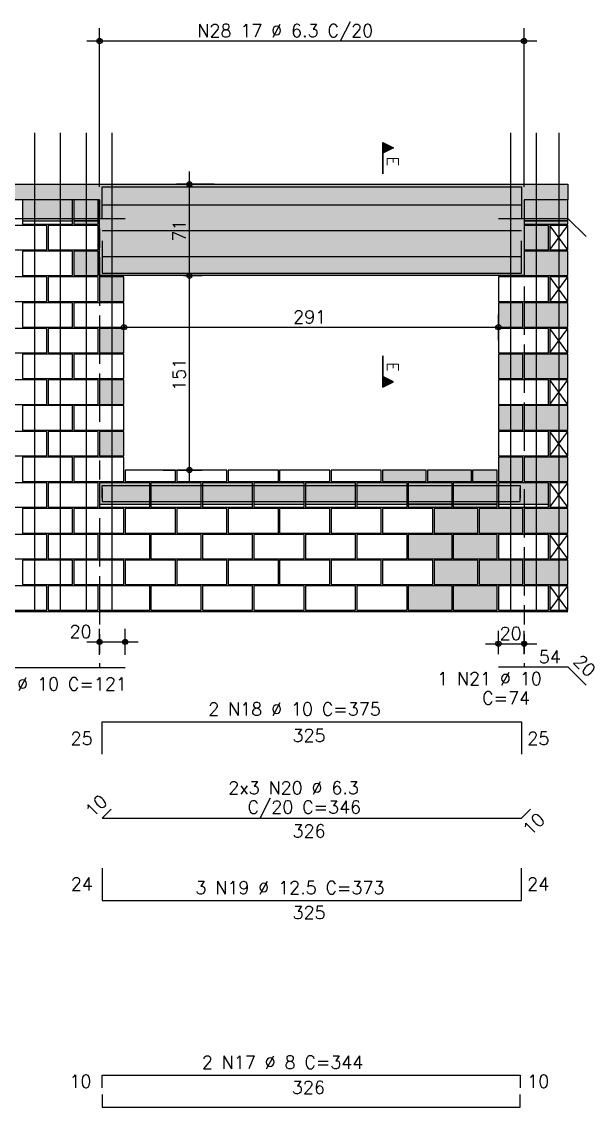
# Model space of a CAD drawing. Extents: x -1.9 to 86, y -1.6 to 60.9.
# Drawn here: x 45.93 to 54.83, y 20.03 to 36.9 of the extents above; entities that cross this region are included whole.
import ezdxf

# ---------------------------------------------------------------- set-up
doc = ezdxf.new("R2010")
doc.units = 0
doc.header["$MEASUREMENT"] = 0
doc.linetypes.add('ESTILO_TQS_0001', pattern=[0.45, 0.3, -0.15])
for name, color, linetype in [('PENA_01', 1, 'CONTINUOUS'), ('PENA_02', 2, 'CONTINUOUS'), ('PENA_03', 3, 'CONTINUOUS'), ('PENA_05', 5, 'CONTINUOUS'), ('PENA_09', 254, 'CONTINUOUS'), ('PENA_11', 252, 'CONTINUOUS'), ('PENA_21', 100, 'CONTINUOUS'), ('PENA_23', 50, 'CONTINUOUS')]:
    doc.layers.add(name, color=color, linetype=linetype)
doc.styles.get("Standard").update_dxf_attribs({"font": 'ROMANS.SHX'})

msp = doc.modelspace()

# ---------------------------------------------------------------- linework, layer by layer
at = {"layer": 'PENA_01', "linetype": 'Continuous'}
for p, q in [((47.13798, 34.333227), (47.13798, 36.800868)), ((53.73798, 34.333227), (53.73798, 36.800868)), ((46.93798, 36.600868), (53.93798, 36.600868)), ((48.535545, 32.753227), (48.535545, 34.573227)), ((48.920649, 34.373227), (48.335545, 34.373227)), ((45.93798, 33.803227), (46.71798, 33.803227)), ((46.73798, 33.803227), (47.11798, 33.803227)), ((53.73798, 33.803227), (54.41798, 33.803227)), ((48.535545, 29.733227), (48.535545, 33.153227)), ((48.887959, 32.953227), (48.335545, 32.953227)), ((48.444389, 32.953227), (48.735545, 32.953227)), ((47.51798, 32.143227), (47.51798, 32.350936)), ((53.33798, 31.953227), (53.33798, 32.350936)), ((47.31798, 32.150936), (53.53798, 32.150936)), ((48.12798, 29.933227), (48.735545, 29.933227)), ((47.13798, 29.403227), (47.91798, 29.403227)), ((47.93798, 29.403227), (48.71798, 29.403227)), ((48.73798, 29.403227), (49.51798, 29.403227)), ((49.53798, 29.403227), (50.31798, 29.403227)), ((50.33798, 29.403227), (51.11798, 29.403227)), ((51.13798, 29.403227), (51.91798, 29.403227)), ((51.93798, 29.403227), (52.61798, 29.403227)), ((52.63798, 29.403227), (53.31798, 29.403227)), ((53.33798, 29.403227), (54.11798, 29.403227)), ((47.13798, 27.063014), (47.13798, 27.463014)), ((47.53798, 27.063014), (47.53798, 27.463014)), ((53.33798, 27.073014), (53.33798, 27.433014)), ((53.73798, 27.073014), (53.73798, 27.433014)), ((46.93798, 27.263014), (47.73798, 27.263014)), ((53.13798, 27.233014), (53.93798, 27.233014))]:
    msp.add_line(p, q, dxfattribs=at)
at = {"layer": 'PENA_01', "linetype": 'ESTILO_TQS_0001'}
for p, q in [((47.13798, 34.133227), (47.13798, 26.863014)), ((53.73798, 34.133227), (53.73798, 26.873014))]:
    msp.add_line(p, q, dxfattribs=at)
at = {"layer": 'PENA_02', "linetype": 'Continuous'}
for p, q in [((54.41798, 33.733227), (54.13798, 33.733227)), ((54.13798, 33.733227), (54.13798, 33.353227)), ((54.41798, 33.353227), (54.41798, 33.733227)), ((54.13798, 33.353227), (54.41798, 33.353227)), ((54.41798, 32.933227), (54.13798, 32.933227)), ((54.13798, 32.933227), (54.13798, 32.553227)), ((54.41798, 32.553227), (54.41798, 32.933227)), ((54.13798, 32.553227), (54.41798, 32.553227)), ((54.41798, 32.133227), (54.13798, 32.133227)), ((54.13798, 32.133227), (54.13798, 31.753227)), ((54.41798, 31.753227), (54.41798, 32.133227)), ((54.13798, 31.753227), (54.41798, 31.753227)), ((54.41798, 31.333227), (54.13798, 31.333227)), ((54.13798, 31.333227), (54.13798, 30.953227)), ((54.41798, 30.953227), (54.41798, 31.333227)), ((54.13798, 30.953227), (54.41798, 30.953227)), ((54.41798, 30.533227), (54.13798, 30.533227)), ((54.13798, 30.533227), (54.13798, 30.153227)), ((54.41798, 30.153227), (54.41798, 30.533227)), ((54.13798, 30.153227), (54.41798, 30.153227)), ((54.41798, 29.733227), (54.13798, 29.733227)), ((54.13798, 29.733227), (54.13798, 29.353227)), ((54.41798, 29.353227), (54.41798, 29.733227)), ((54.13798, 29.353227), (54.41798, 29.353227)), ((54.41798, 28.933227), (54.13798, 28.933227)), ((54.13798, 28.933227), (54.13798, 28.553227)), ((54.41798, 28.553227), (54.41798, 28.933227)), ((54.13798, 28.553227), (54.41798, 28.553227)), ((54.41798, 28.133227), (54.13798, 28.133227)), ((54.13798, 28.133227), (54.13798, 27.753227)), ((54.41798, 27.753227), (54.41798, 28.133227)), ((6.13798, 27.733227), (54.41798, 27.733227)), ((54.13798, 27.753227), (54.41798, 27.753227))]:
    msp.add_line(p, q, dxfattribs=at)
for points in [[(6.13798, 27.733227), (6.13798, 34.373227), (54.41798, 34.373227), (54.41798, 34.133227), (53.73798, 34.133227), (53.73798, 32.953227), (47.13798, 32.953227), (47.13798, 34.133227), (45.51798, 34.133227), (45.51798, 32.953227), (38.71798, 32.953227), (38.71798, 34.133227), (6.73798, 34.133227), (6.73798, 27.733227), (6.13798, 27.733227)], [(45.93798, 33.753227), (46.71798, 33.753227), (46.71798, 34.133227), (45.93798, 34.133227), (45.93798, 33.753227)], [(46.73798, 33.753227), (47.11798, 33.753227), (47.11798, 34.133227), (46.73798, 34.133227), (46.73798, 33.753227)], [(53.73798, 33.753227), (54.41798, 33.753227), (54.41798, 34.133227), (53.73798, 34.133227), (53.73798, 33.753227)], [(45.53798, 33.353227), (46.31798, 33.353227), (46.31798, 33.733227), (45.53798, 33.733227), (45.53798, 33.353227)], [(46.33798, 33.353227), (47.11798, 33.353227), (47.11798, 33.733227), (46.33798, 33.733227), (46.33798, 33.353227)], [(53.73798, 33.353227), (54.11798, 33.353227), (54.11798, 33.733227), (53.73798, 33.733227), (53.73798, 33.353227)], [(45.93798, 32.953227), (46.71798, 32.953227), (46.71798, 33.333227), (45.93798, 33.333227), (45.93798, 32.953227)], [(46.73798, 32.953227), (47.11798, 32.953227), (47.11798, 33.333227), (46.73798, 33.333227), (46.73798, 32.953227)], [(53.73798, 32.953227), (54.41798, 32.953227), (54.41798, 33.333227), (53.73798, 33.333227), (53.73798, 32.953227)], [(45.53798, 32.553227), (46.31798, 32.553227), (46.31798, 32.933227), (45.53798, 32.933227), (45.53798, 32.553227)], [(46.33798, 32.553227), (47.11798, 32.553227), (47.11798, 32.933227), (46.33798, 32.933227), (46.33798, 32.553227)], [(47.13798, 32.553227), (47.51798, 32.553227), (47.51798, 32.933227), (47.13798, 32.933227), (47.13798, 32.553227)], [(53.33798, 32.553227), (54.11798, 32.553227), (54.11798, 32.933227), (53.33798, 32.933227), (53.33798, 32.553227)], [(45.93798, 32.153227), (46.71798, 32.153227), (46.71798, 32.533227), (45.93798, 32.533227), (45.93798, 32.153227)], [(46.73798, 32.153227), (47.51798, 32.153227), (47.51798, 32.533227), (46.73798, 32.533227), (46.73798, 32.153227)], [(53.33798, 32.153227), (53.71798, 32.153227), (53.71798, 32.533227), (53.33798, 32.533227), (53.33798, 32.153227)], [(53.73798, 32.153227), (54.41798, 32.153227), (54.41798, 32.533227), (53.73798, 32.533227), (53.73798, 32.153227)], [(45.53798, 31.753227), (46.31798, 31.753227), (46.31798, 32.133227), (45.53798, 32.133227), (45.53798, 31.753227)], [(46.33798, 31.753227), (47.11798, 31.753227), (47.11798, 32.133227), (46.33798, 32.133227), (46.33798, 31.753227)], [(47.13798, 31.753227), (47.51798, 31.753227), (47.51798, 32.133227), (47.13798, 32.133227), (47.13798, 31.753227)], [(53.33798, 31.753227), (54.11798, 31.753227), (54.11798, 32.133227), (53.33798, 32.133227), (53.33798, 31.753227)], [(45.93798, 31.353227), (46.71798, 31.353227), (46.71798, 31.733227), (45.93798, 31.733227), (45.93798, 31.353227)], [(46.73798, 31.353227), (47.51798, 31.353227), (47.51798, 31.733227), (46.73798, 31.733227), (46.73798, 31.353227)], [(53.33798, 31.353227), (53.71798, 31.353227), (53.71798, 31.733227), (53.33798, 31.733227), (53.33798, 31.353227)], [(53.73798, 31.353227), (54.41798, 31.353227), (54.41798, 31.733227), (53.73798, 31.733227), (53.73798, 31.353227)], [(45.53798, 30.953227), (46.31798, 30.953227), (46.31798, 31.333227), (45.53798, 31.333227), (45.53798, 30.953227)], [(46.33798, 30.953227), (47.11798, 30.953227), (47.11798, 31.333227), (46.33798, 31.333227), (46.33798, 30.953227)], [(47.13798, 30.953227), (47.51798, 30.953227), (47.51798, 31.333227), (47.13798, 31.333227), (47.13798, 30.953227)], [(53.33798, 30.953227), (54.11798, 30.953227), (54.11798, 31.333227), (53.33798, 31.333227), (53.33798, 30.953227)], [(45.93798, 30.553227), (46.71798, 30.553227), (46.71798, 30.933227), (45.93798, 30.933227), (45.93798, 30.553227)], [(46.73798, 30.553227), (47.51798, 30.553227), (47.51798, 30.933227), (46.73798, 30.933227), (46.73798, 30.553227)], [(53.33798, 30.553227), (53.71798, 30.553227), (53.71798, 30.933227), (53.33798, 30.933227), (53.33798, 30.553227)], [(53.73798, 30.553227), (54.41798, 30.553227), (54.41798, 30.933227), (53.73798, 30.933227), (53.73798, 30.553227)], [(45.53798, 30.153227), (46.31798, 30.153227), (46.31798, 30.533227), (45.53798, 30.533227), (45.53798, 30.153227)], [(46.33798, 30.153227), (47.11798, 30.153227), (47.11798, 30.533227), (46.33798, 30.533227), (46.33798, 30.153227)], [(47.13798, 30.153227), (47.51798, 30.153227), (47.51798, 30.533227), (47.13798, 30.533227), (47.13798, 30.153227)], [(53.33798, 30.153227), (54.11798, 30.153227), (54.11798, 30.533227), (53.33798, 30.533227), (53.33798, 30.153227)], [(45.93798, 29.753227), (46.71798, 29.753227), (46.71798, 30.133227), (45.93798, 30.133227), (45.93798, 29.753227)], [(46.73798, 29.753227), (47.51798, 29.753227), (47.51798, 30.133227), (46.73798, 30.133227), (46.73798, 29.753227)], [(53.33798, 29.753227), (53.71798, 29.753227), (53.71798, 30.133227), (53.33798, 30.133227), (53.33798, 29.753227)], [(53.73798, 29.753227), (54.41798, 29.753227), (54.41798, 30.133227), (53.73798, 30.133227), (53.73798, 29.753227)], [(47.53798, 29.753227), (48.31798, 29.753227), (48.31798, 29.933227), (47.53798, 29.933227), (47.53798, 29.753227)], [(48.33798, 29.753227), (49.11798, 29.753227), (49.11798, 29.933227), (48.33798, 29.933227), (48.33798, 29.753227)], [(49.13798, 29.753227), (49.91798, 29.753227), (49.91798, 29.933227), (49.13798, 29.933227), (49.13798, 29.753227)], [(49.93798, 29.753227), (50.71798, 29.753227), (50.71798, 29.933227), (49.93798, 29.933227), (49.93798, 29.753227)], [(50.73798, 29.753227), (51.51798, 29.753227), (51.51798, 29.933227), (50.73798, 29.933227), (50.73798, 29.753227)], [(51.53798, 29.753227), (52.21798, 29.753227), (52.21798, 29.933227), (51.53798, 29.933227), (51.53798, 29.753227)], [(52.23798, 29.753227), (52.91798, 29.753227), (52.91798, 29.933227), (52.23798, 29.933227), (52.23798, 29.753227)], [(52.93798, 29.753227), (53.31798, 29.753227), (53.31798, 29.933227), (52.93798, 29.933227), (52.93798, 29.753227)], [(45.53798, 29.353227), (46.31798, 29.353227), (46.31798, 29.733227), (45.53798, 29.733227), (45.53798, 29.353227)], [(46.33798, 29.353227), (47.11798, 29.353227), (47.11798, 29.733227), (46.33798, 29.733227), (46.33798, 29.353227)], [(47.13798, 29.353227), (47.91798, 29.353227), (47.91798, 29.733227), (47.13798, 29.733227), (47.13798, 29.353227)], [(47.93798, 29.353227), (48.71798, 29.353227), (48.71798, 29.733227), (47.93798, 29.733227), (47.93798, 29.353227)], [(48.73798, 29.353227), (49.51798, 29.353227), (49.51798, 29.733227), (48.73798, 29.733227), (48.73798, 29.353227)], [(49.53798, 29.353227), (50.31798, 29.353227), (50.31798, 29.733227), (49.53798, 29.733227), (49.53798, 29.353227)], [(50.33798, 29.353227), (51.11798, 29.353227), (51.11798, 29.733227), (50.33798, 29.733227), (50.33798, 29.353227)], [(51.13798, 29.353227), (51.91798, 29.353227), (51.91798, 29.733227), (51.13798, 29.733227), (51.13798, 29.353227)], [(51.93798, 29.353227), (52.61798, 29.353227), (52.61798, 29.733227), (51.93798, 29.733227), (51.93798, 29.353227)], [(52.63798, 29.353227), (53.31798, 29.353227), (53.31798, 29.733227), (52.63798, 29.733227), (52.63798, 29.353227)], [(53.33798, 29.353227), (54.11798, 29.353227), (54.11798, 29.733227), (53.33798, 29.733227), (53.33798, 29.353227)], [(45.93798, 28.953227), (46.71798, 28.953227), (46.71798, 29.333227), (45.93798, 29.333227), (45.93798, 28.953227)], [(46.73798, 28.953227), (47.51798, 28.953227), (47.51798, 29.333227), (46.73798, 29.333227), (46.73798, 28.953227)], [(47.53798, 28.953227), (48.31798, 28.953227), (48.31798, 29.333227), (47.53798, 29.333227), (47.53798, 28.953227)], [(48.33798, 28.953227), (49.11798, 28.953227), (49.11798, 29.333227), (48.33798, 29.333227), (48.33798, 28.953227)], [(49.13798, 28.953227), (49.91798, 28.953227), (49.91798, 29.333227), (49.13798, 29.333227), (49.13798, 28.953227)], [(49.93798, 28.953227), (50.71798, 28.953227), (50.71798, 29.333227), (49.93798, 29.333227), (49.93798, 28.953227)], [(50.73798, 28.953227), (51.51798, 28.953227), (51.51798, 29.333227), (50.73798, 29.333227), (50.73798, 28.953227)], [(51.53798, 28.953227), (52.31798, 28.953227), (52.31798, 29.333227), (51.53798, 29.333227), (51.53798, 28.953227)], [(52.33798, 28.953227), (53.01798, 28.953227), (53.01798, 29.333227), (52.33798, 29.333227), (52.33798, 28.953227)], [(53.03798, 28.953227), (53.71798, 28.953227), (53.71798, 29.333227), (53.03798, 29.333227), (53.03798, 28.953227)], [(53.73798, 28.953227), (54.41798, 28.953227), (54.41798, 29.333227), (53.73798, 29.333227), (53.73798, 28.953227)], [(45.53798, 28.553227), (46.31798, 28.553227), (46.31798, 28.933227), (45.53798, 28.933227), (45.53798, 28.553227)], [(46.33798, 28.553227), (47.11798, 28.553227), (47.11798, 28.933227), (46.33798, 28.933227), (46.33798, 28.553227)], [(47.13798, 28.553227), (47.91798, 28.553227), (47.91798, 28.933227), (47.13798, 28.933227), (47.13798, 28.553227)], [(47.93798, 28.553227), (48.71798, 28.553227), (48.71798, 28.933227), (47.93798, 28.933227), (47.93798, 28.553227)], [(48.73798, 28.553227), (49.51798, 28.553227), (49.51798, 28.933227), (48.73798, 28.933227), (48.73798, 28.553227)], [(49.53798, 28.553227), (50.31798, 28.553227), (50.31798, 28.933227), (49.53798, 28.933227), (49.53798, 28.553227)], [(50.33798, 28.553227), (51.11798, 28.553227), (51.11798, 28.933227), (50.33798, 28.933227), (50.33798, 28.553227)], [(51.13798, 28.553227), (51.91798, 28.553227), (51.91798, 28.933227), (51.13798, 28.933227), (51.13798, 28.553227)], [(51.93798, 28.553227), (52.61798, 28.553227), (52.61798, 28.933227), (51.93798, 28.933227), (51.93798, 28.553227)], [(52.63798, 28.553227), (53.31798, 28.553227), (53.31798, 28.933227), (52.63798, 28.933227), (52.63798, 28.553227)], [(53.33798, 28.553227), (54.11798, 28.553227), (54.11798, 28.933227), (53.33798, 28.933227), (53.33798, 28.553227)], [(45.93798, 28.153227), (46.71798, 28.153227), (46.71798, 28.533227), (45.93798, 28.533227), (45.93798, 28.153227)], [(46.73798, 28.153227), (47.51798, 28.153227), (47.51798, 28.533227), (46.73798, 28.533227), (46.73798, 28.153227)], [(47.53798, 28.153227), (48.31798, 28.153227), (48.31798, 28.533227), (47.53798, 28.533227), (47.53798, 28.153227)], [(48.33798, 28.153227), (49.11798, 28.153227), (49.11798, 28.533227), (48.33798, 28.533227), (48.33798, 28.153227)], [(49.13798, 28.153227), (49.91798, 28.153227), (49.91798, 28.533227), (49.13798, 28.533227), (49.13798, 28.153227)], [(49.93798, 28.153227), (50.71798, 28.153227), (50.71798, 28.533227), (49.93798, 28.533227), (49.93798, 28.153227)], [(50.73798, 28.153227), (51.51798, 28.153227), (51.51798, 28.533227), (50.73798, 28.533227), (50.73798, 28.153227)], [(51.53798, 28.153227), (52.31798, 28.153227), (52.31798, 28.533227), (51.53798, 28.533227), (51.53798, 28.153227)], [(52.33798, 28.153227), (53.01798, 28.153227), (53.01798, 28.533227), (52.33798, 28.533227), (52.33798, 28.153227)], [(53.03798, 28.153227), (53.71798, 28.153227), (53.71798, 28.533227), (53.03798, 28.533227), (53.03798, 28.153227)], [(53.73798, 28.153227), (54.41798, 28.153227), (54.41798, 28.533227), (53.73798, 28.533227), (53.73798, 28.153227)], [(45.53798, 27.753227), (46.31798, 27.753227), (46.31798, 28.133227), (45.53798, 28.133227), (45.53798, 27.753227)], [(46.33798, 27.753227), (47.11798, 27.753227), (47.11798, 28.133227), (46.33798, 28.133227), (46.33798, 27.753227)], [(47.13798, 27.753227), (47.91798, 27.753227), (47.91798, 28.133227), (47.13798, 28.133227), (47.13798, 27.753227)], [(47.93798, 27.753227), (48.71798, 27.753227), (48.71798, 28.133227), (47.93798, 28.133227), (47.93798, 27.753227)], [(48.73798, 27.753227), (49.51798, 27.753227), (49.51798, 28.133227), (48.73798, 28.133227), (48.73798, 27.753227)], [(49.53798, 27.753227), (50.31798, 27.753227), (50.31798, 28.133227), (49.53798, 28.133227), (49.53798, 27.753227)], [(50.33798, 27.753227), (51.11798, 27.753227), (51.11798, 28.133227), (50.33798, 28.133227), (50.33798, 27.753227)], [(51.13798, 27.753227), (51.91798, 27.753227), (51.91798, 28.133227), (51.13798, 28.133227), (51.13798, 27.753227)], [(51.93798, 27.753227), (52.61798, 27.753227), (52.61798, 28.133227), (51.93798, 28.133227), (51.93798, 27.753227)], [(52.63798, 27.753227), (53.31798, 27.753227), (53.31798, 28.133227), (52.63798, 28.133227), (52.63798, 27.753227)], [(53.33798, 27.753227), (54.11798, 27.753227), (54.11798, 28.133227), (53.33798, 28.133227), (53.33798, 27.753227)]]:
    msp.add_lwpolyline(points, dxfattribs=at)
for centre, radius in [((47.13798, 36.600868), 0.041625), ((47.13798, 36.600868), 0.02075), ((53.73798, 36.600868), 0.041625), ((53.73798, 36.600868), 0.02075), ((48.535545, 34.373227), 0.04), ((48.535545, 34.373227), 0.02), ((48.535545, 32.953227), 0.04), ((48.535545, 32.953227), 0.04), ((48.535545, 32.953227), 0.02), ((48.535545, 32.953227), 0.02), ((47.51798, 32.150936), 0.04), ((47.51798, 32.150936), 0.02), ((53.33798, 32.150936), 0.04), ((53.33798, 32.150936), 0.02), ((48.535545, 29.933227), 0.04), ((48.535545, 29.933227), 0.02), ((47.13798, 27.263014), 0.04), ((47.13798, 27.263014), 0.02), ((47.53798, 27.263014), 0.04), ((47.53798, 27.263014), 0.02), ((53.33798, 27.233014), 0.04), ((53.33798, 27.233014), 0.02), ((53.73798, 27.233014), 0.04), ((53.73798, 27.233014), 0.02)]:
    msp.add_circle(centre, radius, dxfattribs=at)
at = {"layer": 'PENA_03', "linetype": 'Continuous'}
for p, q in [((51.53984, 34.534549), (51.53984, 35.020931)), ((51.53984, 35.020931), (51.705773, 34.937965)), ((51.540535, 35.019803), (51.704212, 34.937965)), ((51.705773, 34.937965), (51.540535, 34.855346)), ((51.540536, 35.019803), (51.540536, 34.856126)), ((51.704212, 34.937965), (51.540536, 34.856126)), ((51.552604, 35.014549), (51.552604, 34.86138)), ((51.565368, 35.008167), (51.565368, 34.867762)), ((51.578132, 35.001785), (51.578132, 34.874144)), ((51.590896, 34.995403), (51.590896, 34.880526)), ((51.60366, 34.989021), (51.60366, 34.886908)), ((51.616424, 34.982639), (51.616424, 34.89329)), ((51.629188, 34.976257), (51.629188, 34.899672)), ((51.641952, 34.969875), (51.641952, 34.906054)), ((51.654716, 34.963493), (51.654716, 34.912436)), ((51.66748, 34.957111), (51.66748, 34.918818)), ((51.680245, 34.950729), (51.680245, 34.9252)), ((51.693009, 34.944347), (51.693009, 34.931583)), ((51.540536, 34.855346), (51.540536, 34.534549)), ((49.120649, 34.373227), (49.120649, 34.373227)), ((47.13798, 34.133227), (47.13798, 34.133227)), ((53.73798, 34.133227), (53.73798, 34.133227)), ((54.13798, 33.353227), (54.41798, 33.733227)), ((54.41798, 33.353227), (54.13798, 33.733227)), ((48.244389, 32.953227), (48.244389, 32.953227)), ((49.087959, 32.953227), (49.087959, 32.953227)), ((54.13798, 32.553227), (54.41798, 32.933227)), ((54.41798, 32.553227), (54.13798, 32.933227)), ((54.13798, 31.753227), (54.41798, 32.133227)), ((54.41798, 31.753227), (54.13798, 32.133227)), ((47.51798, 31.943227), (47.51798, 31.943227)), ((53.33798, 31.753227), (53.33798, 31.753227)), ((51.53984, 31.706635), (51.53984, 31.220253)), ((51.540536, 31.385838), (51.540536, 31.706635)), ((51.705773, 31.303219), (51.540535, 31.385838)), ((51.540536, 31.221381), (51.540536, 31.385058)), ((51.704212, 31.303219), (51.540536, 31.385058)), ((51.552604, 31.226635), (51.552604, 31.379804)), ((51.53984, 31.220253), (51.705773, 31.303219)), ((51.540535, 31.221381), (51.704212, 31.303219)), ((51.565368, 31.233017), (51.565368, 31.373422)), ((51.578132, 31.239399), (51.578132, 31.36704)), ((51.590896, 31.245781), (51.590896, 31.360658)), ((51.60366, 31.252163), (51.60366, 31.354276)), ((51.616424, 31.258545), (51.616424, 31.347894)), ((51.629188, 31.264927), (51.629188, 31.341512)), ((51.641952, 31.271309), (51.641952, 31.33513)), ((51.654716, 31.277691), (51.654716, 31.328748)), ((51.66748, 31.284073), (51.66748, 31.322366)), ((51.680245, 31.290455), (51.680245, 31.315984)), ((51.693009, 31.296837), (51.693009, 31.309601)), ((54.13798, 30.953227), (54.41798, 31.333227)), ((54.41798, 30.953227), (54.13798, 31.333227)), ((54.13798, 30.153227), (54.41798, 30.533227)), ((54.41798, 30.153227), (54.13798, 30.533227)), ((47.92798, 29.933227), (47.92798, 29.933227)), ((54.13798, 29.353227), (54.41798, 29.733227)), ((54.41798, 29.353227), (54.13798, 29.733227)), ((54.13798, 28.553227), (54.41798, 28.933227)), ((54.41798, 28.553227), (54.13798, 28.933227)), ((54.13798, 27.753227), (54.41798, 28.133227)), ((54.41798, 27.753227), (54.13798, 28.133227)), ((47.13798, 26.863014), (47.13798, 26.863014)), ((47.53798, 26.863014), (47.53798, 26.863014)), ((53.33798, 26.873014), (53.33798, 26.873014)), ((53.73798, 26.873014), (53.73798, 26.873014))]:
    msp.add_line(p, q, dxfattribs=at)
at = {"layer": 'PENA_05', "linetype": 'Continuous'}
for p, q in [((47.17798, 33.833227), (47.17798, 34.333227)), ((47.17798, 34.333227), (53.69798, 34.333227)), ((53.69798, 34.333227), (53.69798, 33.833227)), ((47.17798, 34.053227), (53.69798, 34.053227)), ((45.11798, 33.843227), (47.53798, 33.843227)), ((53.33798, 33.843227), (54.41798, 33.843227)), ((54.41798, 33.843227), (54.700822, 33.560384)), ((47.17798, 33.653227), (53.69798, 33.653227)), ((47.17798, 33.493227), (47.17798, 32.993227)), ((53.69798, 32.993227), (53.69798, 33.493227)), ((47.17798, 33.253227), (53.69798, 33.253227)), ((47.17798, 32.993227), (53.69798, 32.993227)), ((47.17798, 29.493227), (47.17798, 29.693227)), ((47.17798, 29.693227), (53.67798, 29.693227)), ((53.67798, 29.693227), (53.67798, 29.493227)), ((47.17798, 29.643227), (47.17798, 29.443227)), ((53.67798, 29.443227), (53.67798, 29.643227)), ((47.17798, 29.443227), (53.67798, 29.443227)), ((45.11798, 26.863014), (47.53798, 26.863014)), ((53.33798, 26.873014), (54.41798, 26.873014)), ((54.41798, 26.873014), (54.700822, 26.590171)), ((47.17798, 25.518019), (47.17798, 26.018019)), ((47.17798, 26.018019), (53.69798, 26.018019)), ((53.69798, 26.018019), (53.69798, 25.518019)), ((47.319401, 24.664256), (47.17798, 24.522835)), ((53.69798, 24.522835), (53.839401, 24.664256)), ((47.17798, 24.522835), (53.69798, 24.522835)), ((47.17798, 23.744204), (47.17798, 23.244204)), ((53.69798, 23.244204), (53.69798, 23.744204)), ((47.17798, 23.244204), (53.69798, 23.244204)), ((47.17798, 20.330779), (47.17798, 20.530779)), ((47.17798, 20.530779), (53.67798, 20.530779)), ((53.67798, 20.530779), (53.67798, 20.330779)), ((47.17798, 20.230779), (47.17798, 20.030779)), ((53.67798, 20.030779), (53.67798, 20.230779)), ((47.17798, 20.030779), (53.67798, 20.030779))]:
    msp.add_line(p, q, dxfattribs=at)
for points in [[(46.12798, 35.173227), (46.12798, 27.733227)], [(46.52798, 35.173227), (46.52798, 27.733227)], [(46.92798, 35.173227), (46.92798, 27.733227)], [(47.32798, 35.173227), (47.32798, 27.733227)], [(53.52798, 35.173227), (53.52798, 27.733227)], [(53.92798, 35.173227), (53.92798, 27.733227)], [(54.27798, 35.173227), (54.27798, 27.733227)]]:
    msp.add_lwpolyline(points, dxfattribs=at)
at = {"layer": 'PENA_09', "linetype": 'Continuous'}
for points in [[(45.93798, 33.803227), (46.71798, 33.803227), (46.71798, 34.133227), (45.93798, 34.133227), (45.93798, 33.803227)], [(46.73798, 33.803227), (47.11798, 33.803227), (47.11798, 34.133227), (46.73798, 34.133227), (46.73798, 33.803227)], [(53.73798, 33.803227), (54.41798, 33.803227), (54.41798, 34.133227), (53.73798, 34.133227), (53.73798, 33.803227)], [(47.13798, 29.403227), (47.91798, 29.403227), (47.91798, 29.733227), (47.13798, 29.733227), (47.13798, 29.403227)], [(47.93798, 29.403227), (48.71798, 29.403227), (48.71798, 29.733227), (47.93798, 29.733227), (47.93798, 29.403227)], [(48.73798, 29.403227), (49.51798, 29.403227), (49.51798, 29.733227), (48.73798, 29.733227), (48.73798, 29.403227)], [(49.53798, 29.403227), (50.31798, 29.403227), (50.31798, 29.733227), (49.53798, 29.733227), (49.53798, 29.403227)], [(50.33798, 29.403227), (51.11798, 29.403227), (51.11798, 29.733227), (50.33798, 29.733227), (50.33798, 29.403227)], [(51.13798, 29.403227), (51.91798, 29.403227), (51.91798, 29.733227), (51.13798, 29.733227), (51.13798, 29.403227)], [(51.93798, 29.403227), (52.61798, 29.403227), (52.61798, 29.733227), (51.93798, 29.733227), (51.93798, 29.403227)], [(52.63798, 29.403227), (53.31798, 29.403227), (53.31798, 29.733227), (52.63798, 29.733227), (52.63798, 29.403227)], [(53.33798, 29.403227), (54.11798, 29.403227), (54.11798, 29.733227), (53.33798, 29.733227), (53.33798, 29.403227)]]:
    msp.add_lwpolyline(points, dxfattribs=at)
for points in [[(45.93798, 33.803227), (46.71798, 33.803227), (46.71798, 34.133227)], [(45.93798, 33.803227), (46.71798, 34.133227), (45.93798, 34.133227)], [(45.93798, 33.803227), (45.93798, 34.133227), (45.93798, 33.803227)], [(46.73798, 33.803227), (47.11798, 33.803227), (47.11798, 34.133227)], [(46.73798, 33.803227), (47.11798, 34.133227), (46.73798, 34.133227)], [(46.73798, 33.803227), (46.73798, 34.133227), (46.73798, 33.803227)], [(53.73798, 33.803227), (54.41798, 33.803227), (54.41798, 34.133227)], [(53.73798, 33.803227), (54.41798, 34.133227), (53.73798, 34.133227)], [(53.73798, 33.803227), (53.73798, 34.133227), (53.73798, 33.803227)], [(47.13798, 29.403227), (47.91798, 29.403227), (47.91798, 29.733227)], [(47.13798, 29.403227), (47.91798, 29.733227), (47.13798, 29.733227)], [(47.13798, 29.403227), (47.13798, 29.733227), (47.13798, 29.403227)], [(47.93798, 29.403227), (48.71798, 29.403227), (48.71798, 29.733227)], [(47.93798, 29.403227), (48.71798, 29.733227), (47.93798, 29.733227)], [(47.93798, 29.403227), (47.93798, 29.733227), (47.93798, 29.403227)], [(48.73798, 29.403227), (49.51798, 29.403227), (49.51798, 29.733227)], [(48.73798, 29.403227), (49.51798, 29.733227), (48.73798, 29.733227)], [(48.73798, 29.403227), (48.73798, 29.733227), (48.73798, 29.403227)], [(49.53798, 29.403227), (50.31798, 29.403227), (50.31798, 29.733227)], [(49.53798, 29.403227), (50.31798, 29.733227), (49.53798, 29.733227)], [(49.53798, 29.403227), (49.53798, 29.733227), (49.53798, 29.403227)], [(50.33798, 29.403227), (51.11798, 29.403227), (51.11798, 29.733227)], [(50.33798, 29.403227), (51.11798, 29.733227), (50.33798, 29.733227)], [(50.33798, 29.403227), (50.33798, 29.733227), (50.33798, 29.403227)], [(51.13798, 29.403227), (51.91798, 29.403227), (51.91798, 29.733227)], [(51.13798, 29.403227), (51.91798, 29.733227), (51.13798, 29.733227)], [(51.13798, 29.403227), (51.13798, 29.733227), (51.13798, 29.403227)], [(51.93798, 29.403227), (52.61798, 29.403227), (52.61798, 29.733227)], [(51.93798, 29.403227), (52.61798, 29.733227), (51.93798, 29.733227)], [(51.93798, 29.403227), (51.93798, 29.733227), (51.93798, 29.403227)], [(52.63798, 29.403227), (53.31798, 29.403227), (53.31798, 29.733227)], [(52.63798, 29.403227), (53.31798, 29.733227), (52.63798, 29.733227)], [(52.63798, 29.403227), (52.63798, 29.733227), (52.63798, 29.403227)], [(53.33798, 29.403227), (54.11798, 29.403227), (54.11798, 29.733227)], [(53.33798, 29.403227), (54.11798, 29.733227), (53.33798, 29.733227)], [(53.33798, 29.403227), (53.33798, 29.733227), (53.33798, 29.403227)]]:
    msp.add_solid(points, dxfattribs=at)
at = {"layer": 'PENA_11', "linetype": 'Continuous'}
for points in [[(54.41798, 34.373227), (6.73798, 34.133227), (6.13798, 34.373227)], [(38.71798, 34.133227), (6.73798, 34.133227), (54.41798, 34.373227)], [(45.51798, 34.133227), (38.71798, 34.133227), (54.41798, 34.373227)], [(54.41798, 34.373227), (47.13798, 34.133227), (45.51798, 34.133227)], [(47.13798, 34.133227), (54.41798, 34.373227), (47.13798, 32.953227)], [(54.41798, 34.373227), (53.73798, 34.133227), (47.13798, 32.953227)], [(54.41798, 34.373227), (54.41798, 34.133227), (53.73798, 34.133227)], [(53.73798, 34.133227), (53.73798, 32.953227), (47.13798, 32.953227)]]:
    msp.add_solid(points, dxfattribs=at)
at = {"layer": 'PENA_21', "linetype": 'Continuous'}
for points in [[(53.73798, 33.753227), (54.41798, 33.753227), (54.41798, 33.803227), (53.73798, 33.803227), (53.73798, 33.753227)], [(53.73798, 32.953227), (54.41798, 32.953227), (54.41798, 33.333227), (53.73798, 33.333227), (53.73798, 32.953227)], [(53.73798, 32.153227), (54.41798, 32.153227), (54.41798, 32.533227), (53.73798, 32.533227), (53.73798, 32.153227)], [(53.73798, 31.353227), (54.41798, 31.353227), (54.41798, 31.733227), (53.73798, 31.733227), (53.73798, 31.353227)], [(53.73798, 30.553227), (54.41798, 30.553227), (54.41798, 30.933227), (53.73798, 30.933227), (53.73798, 30.553227)], [(53.73798, 29.753227), (54.41798, 29.753227), (54.41798, 30.133227), (53.73798, 30.133227), (53.73798, 29.753227)], [(51.53798, 29.753227), (52.21798, 29.753227), (52.21798, 29.933227), (51.53798, 29.933227), (51.53798, 29.753227)], [(51.53798, 29.753227), (52.21798, 29.753227), (52.21798, 29.933227), (51.53798, 29.933227), (51.53798, 29.753227)], [(52.23798, 29.753227), (52.91798, 29.753227), (52.91798, 29.933227), (52.23798, 29.933227), (52.23798, 29.753227)], [(52.23798, 29.753227), (52.91798, 29.753227), (52.91798, 29.933227), (52.23798, 29.933227), (52.23798, 29.753227)], [(51.93798, 29.353227), (52.61798, 29.353227), (52.61798, 29.403227), (51.93798, 29.403227), (51.93798, 29.353227)], [(52.63798, 29.353227), (53.31798, 29.353227), (53.31798, 29.403227), (52.63798, 29.403227), (52.63798, 29.353227)], [(52.33798, 28.953227), (53.01798, 28.953227), (53.01798, 29.333227), (52.33798, 29.333227), (52.33798, 28.953227)], [(53.03798, 28.953227), (53.71798, 28.953227), (53.71798, 29.333227), (53.03798, 29.333227), (53.03798, 28.953227)], [(53.73798, 28.953227), (54.41798, 28.953227), (54.41798, 29.333227), (53.73798, 29.333227), (53.73798, 28.953227)], [(51.93798, 28.553227), (52.61798, 28.553227), (52.61798, 28.933227), (51.93798, 28.933227), (51.93798, 28.553227)], [(52.63798, 28.553227), (53.31798, 28.553227), (53.31798, 28.933227), (52.63798, 28.933227), (52.63798, 28.553227)], [(52.33798, 28.153227), (53.01798, 28.153227), (53.01798, 28.533227), (52.33798, 28.533227), (52.33798, 28.153227)], [(53.03798, 28.153227), (53.71798, 28.153227), (53.71798, 28.533227), (53.03798, 28.533227), (53.03798, 28.153227)], [(53.73798, 28.153227), (54.41798, 28.153227), (54.41798, 28.533227), (53.73798, 28.533227), (53.73798, 28.153227)], [(51.93798, 27.753227), (52.61798, 27.753227), (52.61798, 28.133227), (51.93798, 28.133227), (51.93798, 27.753227)], [(52.63798, 27.753227), (53.31798, 27.753227), (53.31798, 28.133227), (52.63798, 28.133227), (52.63798, 27.753227)]]:
    msp.add_lwpolyline(points, dxfattribs=at)
for points in [[(53.73798, 33.753227), (54.41798, 33.753227), (54.41798, 33.803227)], [(53.73798, 33.753227), (54.41798, 33.803227), (53.73798, 33.803227)], [(53.73798, 33.753227), (53.73798, 33.803227), (53.73798, 33.753227)], [(53.73798, 32.953227), (54.41798, 32.953227), (54.41798, 33.333227)], [(53.73798, 32.953227), (54.41798, 33.333227), (53.73798, 33.333227)], [(53.73798, 32.953227), (53.73798, 33.333227), (53.73798, 32.953227)], [(53.73798, 32.153227), (54.41798, 32.153227), (54.41798, 32.533227)], [(53.73798, 32.153227), (54.41798, 32.533227), (53.73798, 32.533227)], [(53.73798, 32.153227), (53.73798, 32.533227), (53.73798, 32.153227)], [(53.73798, 31.353227), (54.41798, 31.353227), (54.41798, 31.733227)], [(53.73798, 31.353227), (54.41798, 31.733227), (53.73798, 31.733227)], [(53.73798, 31.353227), (53.73798, 31.733227), (53.73798, 31.353227)], [(53.73798, 30.553227), (54.41798, 30.553227), (54.41798, 30.933227)], [(53.73798, 30.553227), (54.41798, 30.933227), (53.73798, 30.933227)], [(53.73798, 30.553227), (53.73798, 30.933227), (53.73798, 30.553227)], [(53.73798, 29.753227), (54.41798, 29.753227), (54.41798, 30.133227)], [(53.73798, 29.753227), (54.41798, 30.133227), (53.73798, 30.133227)], [(53.73798, 29.753227), (53.73798, 30.133227), (53.73798, 29.753227)], [(51.53798, 29.753227), (52.21798, 29.753227), (52.21798, 29.933227)], [(51.53798, 29.753227), (52.21798, 29.933227), (51.53798, 29.933227)], [(51.53798, 29.753227), (51.53798, 29.933227), (51.53798, 29.753227)], [(51.53798, 29.753227), (52.21798, 29.753227), (52.21798, 29.933227)], [(51.53798, 29.753227), (52.21798, 29.933227), (51.53798, 29.933227)], [(51.53798, 29.753227), (51.53798, 29.933227), (51.53798, 29.753227)], [(52.23798, 29.753227), (52.91798, 29.753227), (52.91798, 29.933227)], [(52.23798, 29.753227), (52.91798, 29.933227), (52.23798, 29.933227)], [(52.23798, 29.753227), (52.23798, 29.933227), (52.23798, 29.753227)], [(52.23798, 29.753227), (52.91798, 29.753227), (52.91798, 29.933227)], [(52.23798, 29.753227), (52.91798, 29.933227), (52.23798, 29.933227)], [(52.23798, 29.753227), (52.23798, 29.933227), (52.23798, 29.753227)], [(51.93798, 29.353227), (52.61798, 29.353227), (52.61798, 29.403227)], [(51.93798, 29.353227), (52.61798, 29.403227), (51.93798, 29.403227)], [(51.93798, 29.353227), (51.93798, 29.403227), (51.93798, 29.353227)], [(52.63798, 29.353227), (53.31798, 29.353227), (53.31798, 29.403227)], [(52.63798, 29.353227), (53.31798, 29.403227), (52.63798, 29.403227)], [(52.63798, 29.353227), (52.63798, 29.403227), (52.63798, 29.353227)], [(52.33798, 28.953227), (53.01798, 28.953227), (53.01798, 29.333227)], [(52.33798, 28.953227), (53.01798, 29.333227), (52.33798, 29.333227)], [(52.33798, 28.953227), (52.33798, 29.333227), (52.33798, 28.953227)], [(53.03798, 28.953227), (53.71798, 28.953227), (53.71798, 29.333227)], [(53.03798, 28.953227), (53.71798, 29.333227), (53.03798, 29.333227)], [(53.03798, 28.953227), (53.03798, 29.333227), (53.03798, 28.953227)], [(53.73798, 28.953227), (54.41798, 28.953227), (54.41798, 29.333227)], [(53.73798, 28.953227), (54.41798, 29.333227), (53.73798, 29.333227)], [(53.73798, 28.953227), (53.73798, 29.333227), (53.73798, 28.953227)], [(51.93798, 28.553227), (52.61798, 28.553227), (52.61798, 28.933227)], [(51.93798, 28.553227), (52.61798, 28.933227), (51.93798, 28.933227)], [(51.93798, 28.553227), (51.93798, 28.933227), (51.93798, 28.553227)], [(52.63798, 28.553227), (53.31798, 28.553227), (53.31798, 28.933227)], [(52.63798, 28.553227), (53.31798, 28.933227), (52.63798, 28.933227)], [(52.63798, 28.553227), (52.63798, 28.933227), (52.63798, 28.553227)], [(52.33798, 28.153227), (53.01798, 28.153227), (53.01798, 28.533227)], [(52.33798, 28.153227), (53.01798, 28.533227), (52.33798, 28.533227)], [(52.33798, 28.153227), (52.33798, 28.533227), (52.33798, 28.153227)], [(53.03798, 28.153227), (53.71798, 28.153227), (53.71798, 28.533227)], [(53.03798, 28.153227), (53.71798, 28.533227), (53.03798, 28.533227)], [(53.03798, 28.153227), (53.03798, 28.533227), (53.03798, 28.153227)], [(53.73798, 28.153227), (54.41798, 28.153227), (54.41798, 28.533227)], [(53.73798, 28.153227), (54.41798, 28.533227), (53.73798, 28.533227)], [(53.73798, 28.153227), (53.73798, 28.533227), (53.73798, 28.153227)], [(51.93798, 27.753227), (52.61798, 27.753227), (52.61798, 28.133227)], [(51.93798, 27.753227), (52.61798, 28.133227), (51.93798, 28.133227)], [(51.93798, 27.753227), (51.93798, 28.133227), (51.93798, 27.753227)], [(52.63798, 27.753227), (53.31798, 27.753227), (53.31798, 28.133227)], [(52.63798, 27.753227), (53.31798, 28.133227), (52.63798, 28.133227)], [(52.63798, 27.753227), (52.63798, 28.133227), (52.63798, 27.753227)]]:
    msp.add_solid(points, dxfattribs=at)
at = {"layer": 'PENA_23', "linetype": 'Continuous'}
for points in [[(46.73798, 33.753227), (47.11798, 33.753227), (47.11798, 33.803227), (46.73798, 33.803227), (46.73798, 33.753227)], [(53.73798, 33.353227), (54.11798, 33.353227), (54.11798, 33.733227), (53.73798, 33.733227), (53.73798, 33.353227)], [(46.73798, 32.953227), (47.11798, 32.953227), (47.11798, 33.333227), (46.73798, 33.333227), (46.73798, 32.953227)], [(47.13798, 32.553227), (47.51798, 32.553227), (47.51798, 32.933227), (47.13798, 32.933227), (47.13798, 32.553227)], [(53.33798, 32.153227), (53.71798, 32.153227), (53.71798, 32.533227), (53.33798, 32.533227), (53.33798, 32.153227)], [(47.13798, 31.753227), (47.51798, 31.753227), (47.51798, 32.133227), (47.13798, 32.133227), (47.13798, 31.753227)], [(53.33798, 31.353227), (53.71798, 31.353227), (53.71798, 31.733227), (53.33798, 31.733227), (53.33798, 31.353227)], [(47.13798, 30.953227), (47.51798, 30.953227), (47.51798, 31.333227), (47.13798, 31.333227), (47.13798, 30.953227)], [(53.33798, 30.553227), (53.71798, 30.553227), (53.71798, 30.933227), (53.33798, 30.933227), (53.33798, 30.553227)], [(47.13798, 30.153227), (47.51798, 30.153227), (47.51798, 30.533227), (47.13798, 30.533227), (47.13798, 30.153227)], [(53.33798, 29.753227), (53.71798, 29.753227), (53.71798, 30.133227), (53.33798, 30.133227), (53.33798, 29.753227)], [(52.93798, 29.753227), (53.31798, 29.753227), (53.31798, 29.933227), (52.93798, 29.933227), (52.93798, 29.753227)], [(52.93798, 29.753227), (53.31798, 29.753227), (53.31798, 29.933227), (52.93798, 29.933227), (52.93798, 29.753227)]]:
    msp.add_lwpolyline(points, dxfattribs=at)
for points in [[(46.73798, 33.753227), (47.11798, 33.753227), (47.11798, 33.803227)], [(46.73798, 33.753227), (47.11798, 33.803227), (46.73798, 33.803227)], [(46.73798, 33.753227), (46.73798, 33.803227), (46.73798, 33.753227)], [(53.73798, 33.353227), (54.11798, 33.353227), (54.11798, 33.733227)], [(53.73798, 33.353227), (54.11798, 33.733227), (53.73798, 33.733227)], [(53.73798, 33.353227), (53.73798, 33.733227), (53.73798, 33.353227)], [(46.73798, 32.953227), (47.11798, 32.953227), (47.11798, 33.333227)], [(46.73798, 32.953227), (47.11798, 33.333227), (46.73798, 33.333227)], [(46.73798, 32.953227), (46.73798, 33.333227), (46.73798, 32.953227)], [(47.13798, 32.553227), (47.51798, 32.553227), (47.51798, 32.933227)], [(47.13798, 32.553227), (47.51798, 32.933227), (47.13798, 32.933227)], [(47.13798, 32.553227), (47.13798, 32.933227), (47.13798, 32.553227)], [(53.33798, 32.153227), (53.71798, 32.153227), (53.71798, 32.533227)], [(53.33798, 32.153227), (53.71798, 32.533227), (53.33798, 32.533227)], [(53.33798, 32.153227), (53.33798, 32.533227), (53.33798, 32.153227)], [(47.13798, 31.753227), (47.51798, 31.753227), (47.51798, 32.133227)], [(47.13798, 31.753227), (47.51798, 32.133227), (47.13798, 32.133227)], [(47.13798, 31.753227), (47.13798, 32.133227), (47.13798, 31.753227)], [(53.33798, 31.353227), (53.71798, 31.353227), (53.71798, 31.733227)], [(53.33798, 31.353227), (53.71798, 31.733227), (53.33798, 31.733227)], [(53.33798, 31.353227), (53.33798, 31.733227), (53.33798, 31.353227)], [(47.13798, 30.953227), (47.51798, 30.953227), (47.51798, 31.333227)], [(47.13798, 30.953227), (47.51798, 31.333227), (47.13798, 31.333227)], [(47.13798, 30.953227), (47.13798, 31.333227), (47.13798, 30.953227)], [(53.33798, 30.553227), (53.71798, 30.553227), (53.71798, 30.933227)], [(53.33798, 30.553227), (53.71798, 30.933227), (53.33798, 30.933227)], [(53.33798, 30.553227), (53.33798, 30.933227), (53.33798, 30.553227)], [(47.13798, 30.153227), (47.51798, 30.153227), (47.51798, 30.533227)], [(47.13798, 30.153227), (47.51798, 30.533227), (47.13798, 30.533227)], [(47.13798, 30.153227), (47.13798, 30.533227), (47.13798, 30.153227)], [(53.33798, 29.753227), (53.71798, 29.753227), (53.71798, 30.133227)], [(53.33798, 29.753227), (53.71798, 30.133227), (53.33798, 30.133227)], [(53.33798, 29.753227), (53.33798, 30.133227), (53.33798, 29.753227)], [(52.93798, 29.753227), (53.31798, 29.753227), (53.31798, 29.933227)], [(52.93798, 29.753227), (53.31798, 29.933227), (52.93798, 29.933227)], [(52.93798, 29.753227), (52.93798, 29.933227), (52.93798, 29.753227)], [(52.93798, 29.753227), (53.31798, 29.753227), (53.31798, 29.933227)], [(52.93798, 29.753227), (53.31798, 29.933227), (52.93798, 29.933227)], [(52.93798, 29.753227), (52.93798, 29.933227), (52.93798, 29.753227)]]:
    msp.add_solid(points, dxfattribs=at)

# ---------------------------------------------------------------- texts
at = {"layer": 'PENA_03', "linetype": 'Continuous'}
for s, p in [('N28 17 %%c 6.3 C/20', (48.65798, 36.660868)), ('291', (50.14798, 32.210936)), ('20', (46.671313, 27.323014)), ('20', (53.35798, 27.293014)), ('54', (53.966615, 26.93032)), ('1 N16 %%c 10 C=121', (44.880652, 26.508331)), ('1 N21 %%c 10', (52.385303, 26.591504)), ('C=74', (53.085303, 26.291504)), ('2 N18 %%c 10 C=375', (48.82798, 26.118019)), ('25', (46.68798, 25.663019)), ('325', (50.13798, 25.708019)), ('25', (53.78798, 25.663019)), ('2x3 N20 %%c 6.3', (49.139147, 24.894618)), ('C/20 C=346', (49.439147, 24.594618)), ('326', (50.13798, 24.222835)), ('24', (46.69048, 23.400454)), ('3 N19 %%c 12.5 C=373', (48.62798, 23.344204)), ('24', (53.78548, 23.400454)), ('325', (50.13798, 22.956704)), ('2 N17 %%c 8 C=344', (48.72798, 20.630779)), ('10', (46.66998, 20.334779)), ('326', (50.12798, 20.238779)), ('10', (53.78598, 20.334779))]:
    msp.add_text(s, height=0.2, dxfattribs=at).set_placement(p)
for s, height, rotation, p in [('E', 0.18, 270, (51.606869, 34.802532)), ('71', 0.2, 90, (48.475545, 33.483227)), ('151', 0.2, 90, (48.475545, 31.163227)), ('E', 0.18, 270, (51.606869, 31.610081)), ('20', 0.2, 315, (54.48869, 26.943724)), ('10', 0.2, 45, (47.036558, 24.522835)), ('10', 0.2, 45, (53.839401, 24.239992))]:
    msp.add_text(s, height=height, rotation=rotation, dxfattribs=at).set_placement(p)

doc.saveas('drawing.dxf')
